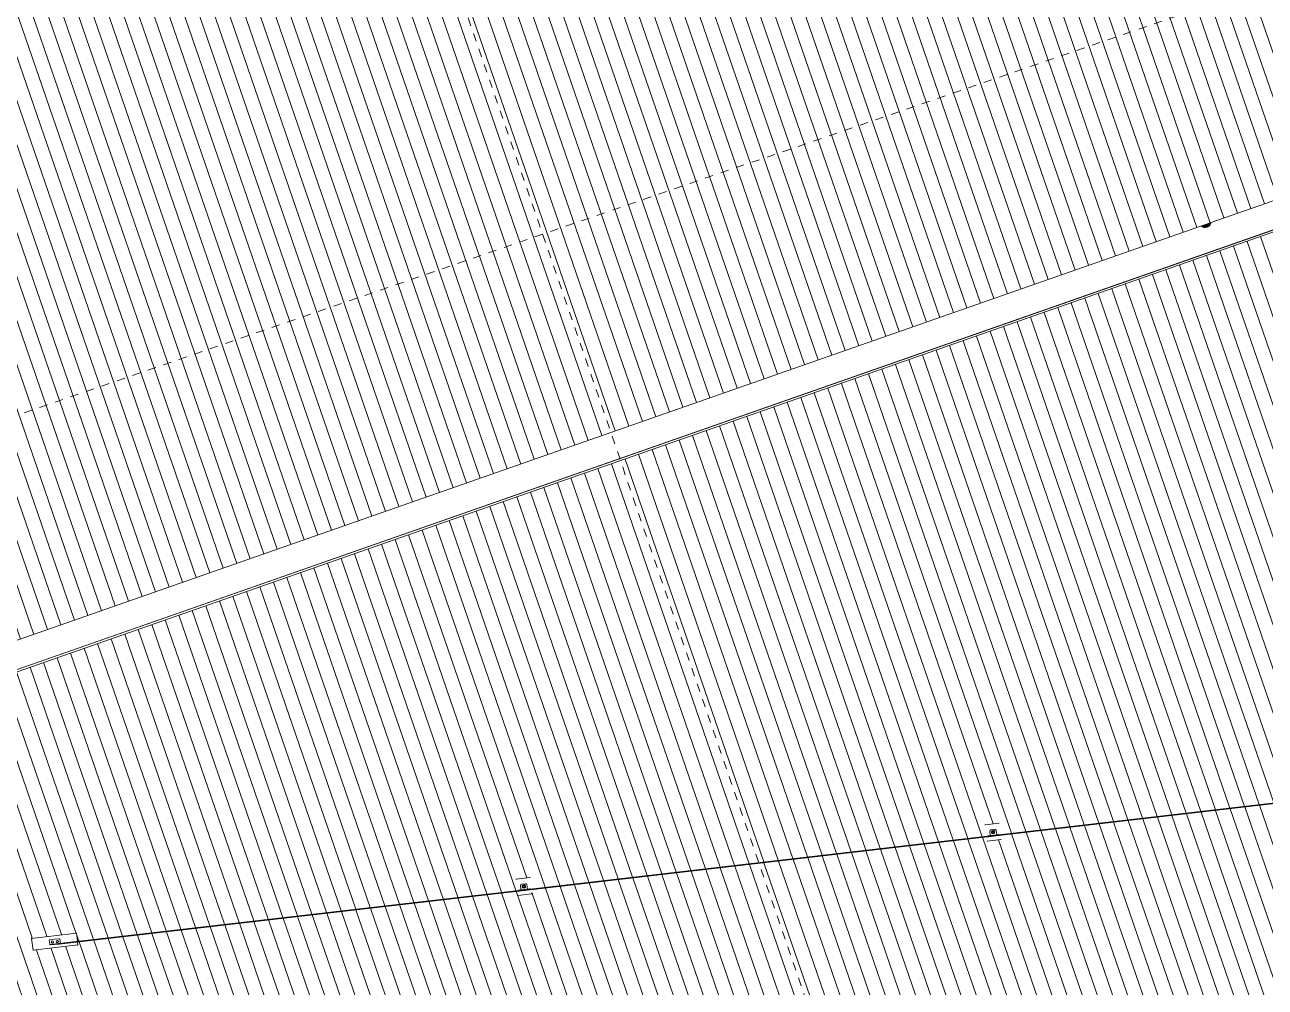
# Model space of a CAD drawing. Header units: metres. Extents: x -2477 to -2336, y 3945 to 4052.
# Drawn here: x -2385.2 to -2370.05, y 3971.49 to 3983.25 of the extents above; entities that cross this region are included whole.
import ezdxf

# ---------------------------------------------------------------- set-up
doc = ezdxf.new("R2010")
doc.units = ezdxf.units.M
doc.linetypes.add('Grid Line', pattern=[0.021, 0.012, -0.003, 0.003, -0.003])
for name, color, linetype, lineweight in [('A-ROOF', 132, 'Continuous', 5), ('A-ROOF-PATT', 132, 'Continuous', 5), ('P-SANR-FIXT', 6, 'Continuous', 5), ('Q-SPCQ', 91, 'Continuous', 5), ('S-GRID', 1, 'Continuous', 5)]:
    doc.layers.add(name, color=color, linetype=linetype, lineweight=lineweight)

# ---------------------------------------------------------------- blocks, each defined once
blk = doc.blocks.new('Downpipe - L Spreader - Default-V6-ROOF - Part A')
at = {"layer": 'P-SANR-FIXT'}
blk.add_hatch(color=211, dxfattribs=at).paths.add_polyline_path([(-0.02, 2.172), (-0.04, 2.175), (-0.059, 2.172), (-0.077, 2.165), (-0.093, 2.153), (-0.102, 2.137), (0.025, 2.138), (0.013, 2.153), (-0.002, 2.165), (-0.011, 2.169)])
blk.add_arc((-0.04, 2.1), 0.075, 30.596, 150, dxfattribs=at)
blk = doc.blocks.new('Static Line_Sayfa_Metal Deck_Pan Mount - Up to 15 _ pitch - Max 2 Users-1848369-ROOF - Part A')
at = {"layer": 'Q-SPCQ'}
for p, q in [((-2343.541, 3976.794), (-2379.096, 3972.682)), ((-2379.095, 3972.674), (-2343.541, 3976.786)), ((-2373.468, 3973.475), (-2373.464, 3973.474)), ((-2373.462, 3973.475), (-2373.465, 3973.475)), ((-2373.463, 3973.475), (-2373.298, 3973.494)), ((-2373.3, 3973.494), (-2373.461, 3973.475)), ((-2373.296, 3973.495), (-2373.299, 3973.494)), ((-2373.297, 3973.494), (-2373.294, 3973.495)), ((-2373.441, 3973.276), (-2373.445, 3973.276)), ((-2373.275, 3973.295), (-2373.44, 3973.276)), ((-2373.429, 3973.34), (-2373.433, 3973.338)), ((-2373.432, 3973.328), (-2373.428, 3973.328)), ((-2373.427, 3973.34), (-2373.429, 3973.34)), ((-2373.425, 3973.328), (-2373.428, 3973.328)), ((-2373.301, 3973.355), (-2373.427, 3973.34)), ((-2373.425, 3973.328), (-2373.299, 3973.342)), ((-2373.405, 3973.346), (-2373.41, 3973.395)), ((-2373.347, 3973.417), (-2373.397, 3973.412)), ((-2373.347, 3973.417), (-2373.397, 3973.412)), ((-2373.388, 3973.378), (-2373.388, 3973.378)), ((-2373.38, 3973.381), (-2373.38, 3973.38)), ((-2373.378, 3973.381), (-2373.378, 3973.381)), ((-2373.359, 3973.387), (-2373.359, 3973.387)), ((-2373.358, 3973.388), (-2373.358, 3973.388)), ((-2373.35, 3973.391), (-2373.35, 3973.391)), ((-2373.332, 3973.407), (-2373.332, 3973.407)), ((-2373.331, 3973.404), (-2373.325, 3973.355)), ((-2373.301, 3973.355), (-2373.298, 3973.355)), ((-2373.299, 3973.342), (-2373.297, 3973.343)), ((-2373.294, 3973.354), (-2373.298, 3973.355)), ((-2373.297, 3973.343), (-2373.293, 3973.344)), ((-2373.271, 3973.296), (-2373.274, 3973.295)), ((-2379.195, 3972.812), (-2379.03, 3972.831)), ((-2379.031, 3972.831), (-2379.193, 3972.812)), ((-2379.028, 3972.832), (-2379.03, 3972.831)), ((-2379.029, 3972.831), (-2379.025, 3972.832)), ((-2379.095, 3972.682), (-2384.78, 3972.026)), ((-2384.779, 3972.018), (-2379.094, 3972.674)), ((-2379.199, 3972.812), (-2379.195, 3972.812)), ((-2379.194, 3972.812), (-2379.197, 3972.812)), ((-2379.161, 3972.677), (-2379.165, 3972.676)), ((-2379.159, 3972.678), (-2379.161, 3972.677)), ((-2379.033, 3972.692), (-2379.159, 3972.678)), ((-2379.157, 3972.665), (-2379.031, 3972.679)), ((-2379.137, 3972.683), (-2379.142, 3972.732)), ((-2379.079, 3972.755), (-2379.129, 3972.749)), ((-2379.079, 3972.754), (-2379.129, 3972.749)), ((-2379.12, 3972.715), (-2379.119, 3972.715)), ((-2379.112, 3972.718), (-2379.112, 3972.717)), ((-2379.11, 3972.718), (-2379.11, 3972.718)), ((-2379.091, 3972.724), (-2379.091, 3972.724)), ((-2379.089, 3972.725), (-2379.09, 3972.725)), ((-2379.082, 3972.728), (-2379.082, 3972.728)), ((-2379.063, 3972.744), (-2379.063, 3972.745)), ((-2379.063, 3972.741), (-2379.057, 3972.692)), ((-2379.033, 3972.692), (-2379.03, 3972.692)), ((-2379.031, 3972.679), (-2379.029, 3972.68)), ((-2379.026, 3972.692), (-2379.03, 3972.692)), ((-2379.029, 3972.68), (-2379.025, 3972.681)), ((-2379.173, 3972.613), (-2379.177, 3972.613)), ((-2379.007, 3972.632), (-2379.172, 3972.613)), ((-2379.164, 3972.665), (-2379.159, 3972.665)), ((-2379.157, 3972.665), (-2379.159, 3972.665)), ((-2379.003, 3972.634), (-2379.006, 3972.632)), ((-2385.114, 3972.087), (-2385.115, 3972.093)), ((-2385.114, 3972.087), (-2384.565, 3972.15)), ((-2385.114, 3972.09), (-2385.113, 3972.085)), ((-2385.097, 3971.943), (-2385.114, 3972.087)), ((-2384.899, 3972.064), (-2384.896, 3972.039)), ((-2384.835, 3972.076), (-2384.894, 3972.069)), ((-2384.775, 3972.083), (-2384.835, 3972.076)), ((-2384.77, 3972.08), (-2384.77, 3972.08)), ((-2384.767, 3972.054), (-2384.769, 3972.079)), ((-2384.566, 3972.157), (-2384.565, 3972.15)), ((-2384.565, 3972.15), (-2384.554, 3972.052)), ((-2385.097, 3971.943), (-2384.549, 3972.007)), ((-2385.097, 3971.945), (-2385.097, 3971.941)), ((-2385.097, 3971.938), (-2385.097, 3971.943)), ((-2384.896, 3972.039), (-2384.893, 3972.017)), ((-2384.893, 3972.014), (-2384.893, 3972.014)), ((-2384.892, 3972.009), (-2384.892, 3972.009)), ((-2384.883, 3972.014), (-2384.787, 3972.023)), ((-2384.787, 3972.018), (-2384.882, 3972.009)), ((-2384.873, 3972.039), (-2384.873, 3972.038)), ((-2384.848, 3972.047), (-2384.849, 3972.047)), ((-2384.814, 3972.046), (-2384.813, 3972.045)), ((-2384.789, 3972.053), (-2384.789, 3972.054)), ((-2384.764, 3972.032), (-2384.767, 3972.054)), ((-2384.762, 3972.021), (-2384.763, 3972.026)), ((-2384.553, 3972.045), (-2384.549, 3972.007)), ((-2384.549, 3972.007), (-2384.548, 3972.002))]:
    blk.add_line(p, q, dxfattribs=at)
at = {"layer": 'Q-SPCQ', "flags": 128}
for points in [[(-2373.38, 3973.38), (-2373.38, 3973.38), (-2373.379, 3973.379), (-2373.379, 3973.379), (-2373.379, 3973.379), (-2373.379, 3973.378), (-2373.379, 3973.378), (-2373.378, 3973.377), (-2373.378, 3973.377), (-2373.378, 3973.377), (-2373.377, 3973.376), (-2373.377, 3973.376), (-2373.377, 3973.376), (-2373.376, 3973.375), (-2373.376, 3973.375), (-2373.376, 3973.375), (-2373.375, 3973.374), (-2373.375, 3973.374), (-2373.375, 3973.374), (-2373.374, 3973.374), (-2373.374, 3973.374), (-2373.373, 3973.373), (-2373.373, 3973.373), (-2373.372, 3973.373), (-2373.372, 3973.373), (-2373.371, 3973.373), (-2373.371, 3973.373), (-2373.371, 3973.373), (-2373.37, 3973.373), (-2373.37, 3973.372), (-2373.369, 3973.372), (-2373.369, 3973.372), (-2373.368, 3973.372), (-2373.368, 3973.372), (-2373.367, 3973.373)], [(-2373.378, 3973.381), (-2373.378, 3973.38), (-2373.378, 3973.38), (-2373.377, 3973.38), (-2373.377, 3973.379), (-2373.377, 3973.379), (-2373.377, 3973.379), (-2373.377, 3973.378), (-2373.376, 3973.378), (-2373.376, 3973.378), (-2373.376, 3973.378), (-2373.376, 3973.377), (-2373.375, 3973.377), (-2373.375, 3973.377), (-2373.375, 3973.376), (-2373.374, 3973.376), (-2373.374, 3973.376), (-2373.374, 3973.376), (-2373.373, 3973.376), (-2373.373, 3973.375), (-2373.373, 3973.375), (-2373.372, 3973.375), (-2373.372, 3973.375), (-2373.372, 3973.375), (-2373.371, 3973.375), (-2373.371, 3973.375), (-2373.371, 3973.375), (-2373.37, 3973.374), (-2373.37, 3973.374), (-2373.369, 3973.374), (-2373.369, 3973.374), (-2373.369, 3973.374), (-2373.368, 3973.374), (-2373.368, 3973.374), (-2373.368, 3973.374)], [(-2373.368, 3973.374), (-2373.367, 3973.374), (-2373.367, 3973.375), (-2373.366, 3973.375), (-2373.366, 3973.375), (-2373.366, 3973.375), (-2373.365, 3973.375), (-2373.365, 3973.375), (-2373.365, 3973.375), (-2373.364, 3973.375), (-2373.364, 3973.376), (-2373.364, 3973.376), (-2373.363, 3973.376), (-2373.363, 3973.376), (-2373.363, 3973.376), (-2373.362, 3973.377), (-2373.362, 3973.377), (-2373.362, 3973.377), (-2373.361, 3973.378), (-2373.361, 3973.378), (-2373.361, 3973.378), (-2373.361, 3973.378), (-2373.36, 3973.379), (-2373.36, 3973.379), (-2373.36, 3973.379), (-2373.36, 3973.38), (-2373.36, 3973.38), (-2373.36, 3973.38), (-2373.359, 3973.381), (-2373.359, 3973.381), (-2373.359, 3973.382), (-2373.359, 3973.382), (-2373.359, 3973.382), (-2373.359, 3973.383), (-2373.359, 3973.383), (-2373.359, 3973.383), (-2373.359, 3973.384), (-2373.359, 3973.384), (-2373.359, 3973.385), (-2373.359, 3973.385), (-2373.359, 3973.385), (-2373.359, 3973.386), (-2373.359, 3973.386), (-2373.359, 3973.387), (-2373.359, 3973.387), (-2373.359, 3973.387)], [(-2373.367, 3973.373), (-2373.367, 3973.373), (-2373.366, 3973.373), (-2373.366, 3973.373), (-2373.365, 3973.373), (-2373.365, 3973.373), (-2373.365, 3973.373), (-2373.364, 3973.373), (-2373.364, 3973.374), (-2373.363, 3973.374), (-2373.363, 3973.374), (-2373.362, 3973.374), (-2373.362, 3973.374), (-2373.362, 3973.375), (-2373.361, 3973.375), (-2373.361, 3973.375), (-2373.361, 3973.376), (-2373.36, 3973.376), (-2373.36, 3973.376), (-2373.36, 3973.377), (-2373.359, 3973.377), (-2373.359, 3973.377), (-2373.359, 3973.378), (-2373.359, 3973.378), (-2373.358, 3973.379), (-2373.358, 3973.379), (-2373.358, 3973.379), (-2373.358, 3973.38), (-2373.358, 3973.38), (-2373.357, 3973.381), (-2373.357, 3973.381), (-2373.357, 3973.382), (-2373.357, 3973.382), (-2373.357, 3973.383), (-2373.357, 3973.383), (-2373.357, 3973.384), (-2373.357, 3973.384), (-2373.357, 3973.384), (-2373.357, 3973.385), (-2373.357, 3973.385), (-2373.357, 3973.386), (-2373.357, 3973.386), (-2373.357, 3973.387), (-2373.357, 3973.387), (-2373.357, 3973.388), (-2373.358, 3973.388)], [(-2379.112, 3972.717), (-2379.111, 3972.717), (-2379.111, 3972.717), (-2379.111, 3972.716), (-2379.111, 3972.716), (-2379.111, 3972.715), (-2379.11, 3972.715), (-2379.11, 3972.715), (-2379.11, 3972.714), (-2379.11, 3972.714), (-2379.109, 3972.713), (-2379.109, 3972.713), (-2379.109, 3972.713), (-2379.108, 3972.712), (-2379.108, 3972.712), (-2379.108, 3972.712), (-2379.107, 3972.712), (-2379.107, 3972.711), (-2379.106, 3972.711), (-2379.106, 3972.711), (-2379.106, 3972.711), (-2379.105, 3972.71), (-2379.105, 3972.71), (-2379.104, 3972.71), (-2379.104, 3972.71), (-2379.103, 3972.71), (-2379.103, 3972.71), (-2379.102, 3972.71), (-2379.102, 3972.71), (-2379.101, 3972.71), (-2379.101, 3972.71), (-2379.101, 3972.71), (-2379.1, 3972.71), (-2379.1, 3972.71), (-2379.099, 3972.71)], [(-2379.11, 3972.718), (-2379.11, 3972.718), (-2379.109, 3972.717), (-2379.109, 3972.717), (-2379.109, 3972.717), (-2379.109, 3972.716), (-2379.109, 3972.716), (-2379.108, 3972.716), (-2379.108, 3972.715), (-2379.108, 3972.715), (-2379.108, 3972.715), (-2379.107, 3972.714), (-2379.107, 3972.714), (-2379.107, 3972.714), (-2379.107, 3972.714), (-2379.106, 3972.713), (-2379.106, 3972.713), (-2379.106, 3972.713), (-2379.105, 3972.713), (-2379.105, 3972.713), (-2379.105, 3972.712), (-2379.104, 3972.712), (-2379.104, 3972.712), (-2379.104, 3972.712), (-2379.103, 3972.712), (-2379.103, 3972.712), (-2379.102, 3972.712), (-2379.102, 3972.712), (-2379.102, 3972.712), (-2379.101, 3972.711), (-2379.101, 3972.711), (-2379.1, 3972.711), (-2379.1, 3972.711), (-2379.1, 3972.711), (-2379.099, 3972.712)], [(-2379.099, 3972.71), (-2379.099, 3972.71), (-2379.098, 3972.71), (-2379.098, 3972.71), (-2379.097, 3972.71), (-2379.097, 3972.71), (-2379.096, 3972.71), (-2379.096, 3972.71), (-2379.096, 3972.711), (-2379.095, 3972.711), (-2379.095, 3972.711), (-2379.094, 3972.711), (-2379.094, 3972.712), (-2379.094, 3972.712), (-2379.093, 3972.712), (-2379.093, 3972.712), (-2379.092, 3972.713), (-2379.092, 3972.713), (-2379.092, 3972.713), (-2379.092, 3972.714), (-2379.091, 3972.714), (-2379.091, 3972.715), (-2379.091, 3972.715), (-2379.09, 3972.715), (-2379.09, 3972.716), (-2379.09, 3972.716), (-2379.09, 3972.717), (-2379.09, 3972.717), (-2379.089, 3972.717), (-2379.089, 3972.718), (-2379.089, 3972.718), (-2379.089, 3972.719), (-2379.089, 3972.719), (-2379.089, 3972.72), (-2379.089, 3972.72), (-2379.089, 3972.721), (-2379.089, 3972.721), (-2379.089, 3972.722), (-2379.089, 3972.722), (-2379.089, 3972.723), (-2379.089, 3972.723), (-2379.089, 3972.723), (-2379.089, 3972.724), (-2379.089, 3972.724), (-2379.089, 3972.725), (-2379.089, 3972.725)], [(-2379.099, 3972.712), (-2379.099, 3972.712), (-2379.099, 3972.712), (-2379.098, 3972.712), (-2379.098, 3972.712), (-2379.097, 3972.712), (-2379.097, 3972.712), (-2379.097, 3972.712), (-2379.096, 3972.712), (-2379.096, 3972.713), (-2379.096, 3972.713), (-2379.095, 3972.713), (-2379.095, 3972.713), (-2379.095, 3972.713), (-2379.094, 3972.714), (-2379.094, 3972.714), (-2379.094, 3972.714), (-2379.094, 3972.714), (-2379.093, 3972.715), (-2379.093, 3972.715), (-2379.093, 3972.715), (-2379.093, 3972.716), (-2379.092, 3972.716), (-2379.092, 3972.716), (-2379.092, 3972.717), (-2379.092, 3972.717), (-2379.092, 3972.717), (-2379.091, 3972.718), (-2379.091, 3972.718), (-2379.091, 3972.718), (-2379.091, 3972.719), (-2379.091, 3972.719), (-2379.091, 3972.719), (-2379.091, 3972.72), (-2379.091, 3972.72), (-2379.091, 3972.721), (-2379.091, 3972.721), (-2379.091, 3972.721), (-2379.091, 3972.722), (-2379.091, 3972.722), (-2379.091, 3972.723), (-2379.091, 3972.723), (-2379.091, 3972.723), (-2379.091, 3972.724), (-2379.091, 3972.724), (-2379.091, 3972.724)], [(-2384.873, 3972.038), (-2384.873, 3972.038), (-2384.873, 3972.037), (-2384.872, 3972.037), (-2384.872, 3972.036), (-2384.872, 3972.036), (-2384.872, 3972.035), (-2384.871, 3972.035), (-2384.871, 3972.034), (-2384.871, 3972.034), (-2384.87, 3972.034), (-2384.87, 3972.033), (-2384.87, 3972.033), (-2384.869, 3972.033), (-2384.869, 3972.032), (-2384.868, 3972.032), (-2384.868, 3972.032), (-2384.868, 3972.031), (-2384.867, 3972.031), (-2384.867, 3972.031), (-2384.866, 3972.031), (-2384.866, 3972.03), (-2384.865, 3972.03), (-2384.865, 3972.03), (-2384.864, 3972.03), (-2384.864, 3972.03), (-2384.863, 3972.03), (-2384.863, 3972.03), (-2384.862, 3972.029), (-2384.862, 3972.029), (-2384.861, 3972.029), (-2384.861, 3972.029), (-2384.86, 3972.029), (-2384.86, 3972.029), (-2384.859, 3972.029), (-2384.859, 3972.03), (-2384.858, 3972.03), (-2384.858, 3972.03), (-2384.857, 3972.03), (-2384.857, 3972.03), (-2384.856, 3972.03), (-2384.856, 3972.03), (-2384.855, 3972.031), (-2384.855, 3972.031), (-2384.854, 3972.031), (-2384.854, 3972.031), (-2384.853, 3972.032), (-2384.853, 3972.032), (-2384.853, 3972.032), (-2384.852, 3972.033), (-2384.852, 3972.033), (-2384.851, 3972.033), (-2384.851, 3972.034), (-2384.851, 3972.034), (-2384.85, 3972.035), (-2384.85, 3972.035), (-2384.85, 3972.035), (-2384.849, 3972.036), (-2384.849, 3972.036), (-2384.849, 3972.037), (-2384.849, 3972.037), (-2384.849, 3972.038), (-2384.848, 3972.038), (-2384.848, 3972.039), (-2384.848, 3972.039), (-2384.848, 3972.04), (-2384.848, 3972.04), (-2384.848, 3972.041), (-2384.848, 3972.041), (-2384.848, 3972.042), (-2384.848, 3972.042), (-2384.848, 3972.043), (-2384.848, 3972.043), (-2384.848, 3972.044), (-2384.848, 3972.044)], [(-2384.848, 3972.044), (-2384.848, 3972.044), (-2384.848, 3972.045), (-2384.848, 3972.045), (-2384.848, 3972.046), (-2384.848, 3972.046), (-2384.848, 3972.047)], [(-2384.813, 3972.045), (-2384.813, 3972.045), (-2384.813, 3972.044), (-2384.813, 3972.044), (-2384.813, 3972.043), (-2384.812, 3972.043), (-2384.812, 3972.042), (-2384.812, 3972.042), (-2384.811, 3972.041), (-2384.811, 3972.041), (-2384.811, 3972.041), (-2384.81, 3972.04), (-2384.81, 3972.04), (-2384.81, 3972.039), (-2384.809, 3972.039), (-2384.809, 3972.039), (-2384.808, 3972.039), (-2384.808, 3972.038), (-2384.808, 3972.038), (-2384.807, 3972.038), (-2384.807, 3972.037), (-2384.806, 3972.037), (-2384.806, 3972.037), (-2384.805, 3972.037), (-2384.805, 3972.037), (-2384.804, 3972.037), (-2384.804, 3972.037), (-2384.803, 3972.036), (-2384.803, 3972.036), (-2384.802, 3972.036), (-2384.802, 3972.036), (-2384.801, 3972.036), (-2384.801, 3972.036), (-2384.8, 3972.036), (-2384.8, 3972.036), (-2384.799, 3972.036), (-2384.799, 3972.037), (-2384.798, 3972.037), (-2384.797, 3972.037), (-2384.797, 3972.037), (-2384.797, 3972.037), (-2384.796, 3972.037), (-2384.796, 3972.038), (-2384.795, 3972.038), (-2384.795, 3972.038), (-2384.794, 3972.038), (-2384.794, 3972.039), (-2384.793, 3972.039), (-2384.793, 3972.039), (-2384.793, 3972.04), (-2384.792, 3972.04), (-2384.792, 3972.04), (-2384.791, 3972.041), (-2384.791, 3972.041), (-2384.791, 3972.041), (-2384.79, 3972.042), (-2384.79, 3972.042), (-2384.79, 3972.043), (-2384.79, 3972.043), (-2384.789, 3972.044), (-2384.789, 3972.044), (-2384.789, 3972.045), (-2384.789, 3972.045), (-2384.789, 3972.046), (-2384.789, 3972.046), (-2384.788, 3972.047), (-2384.788, 3972.047), (-2384.788, 3972.048), (-2384.788, 3972.048), (-2384.788, 3972.049), (-2384.788, 3972.049), (-2384.788, 3972.05), (-2384.788, 3972.05), (-2384.788, 3972.051), (-2384.788, 3972.051)], [(-2384.788, 3972.051), (-2384.788, 3972.051), (-2384.788, 3972.052), (-2384.788, 3972.052), (-2384.789, 3972.053), (-2384.789, 3972.053), (-2384.789, 3972.053)]]:
    blk.add_lwpolyline(points, dxfattribs=at)
at = {"layer": 'Q-SPCQ'}
for centre, major_axis, ratio, start_param, end_param in [((-2373.463, 3973.475), (0.000993, 0.000114), 0.051111, 3.405023, 4.72366), ((-2373.461, 3973.475), (0.000993, 0.000114), 0.051111, 3.405023, 4.72366), ((-2373.3, 3973.494), (0.000993, 0.000114), 0.051111, 4.72366, 6.042297), ((-2373.298, 3973.494), (0.000993, 0.000114), 0.051111, 4.72366, 6.042297), ((-2373.44, 3973.276), (0.000993, 0.000114), 0.051111, 3.405023, 4.72366), ((-2373.433, 3973.333), (-0.0006, 0.00518), 0.011256, 0.002657, 0.472462), ((-2373.433, 3973.333), (-0.0006, 0.00518), 0.011256, 4.661252, 6.283185), ((-2373.433, 3973.333), (-0.0006, 0.00518), 0.011256, 3.141593, 4.661252), ((-2373.433, 3973.333), (-0.0006, 0.00518), 0.011256, 2.566857, 3.138936), ((-2373.395, 3973.397), (0.0142, 0.0049), 0.99863, 1.354026, 2.924822), ((-2373.395, 3973.397), (0.0142, 0.0049), 0.99863, 1.354026, 2.924822), ((-2373.405, 3973.346), (-0.00046, 0.00397), 0.011256, 1.51966, 2.566857), ((-2373.369, 3973.385), (0.0188, 0.0065), 0.99863, 1.354026, 3.71022), ((-2373.369, 3973.385), (0.0188, 0.0065), 0.99863, 1.354026, 4.495618), ((-2373.369, 3973.385), (0.0111, 0.0038), 0.99863, 1.354026, 4.495618), ((-2373.369, 3973.385), (0.0188, 0.0065), 0.99863, 4.495618, 7.637211), ((-2373.369, 3973.385), (0.0188, 0.0065), 0.99863, 6.066415, 7.637211), ((-2373.369, 3973.385), (0.0111, 0.0038), 0.99863, 4.495618, 7.637211), ((-2373.346, 3973.402), (0.0142, 0.0049), 0.99863, 6.066415, 7.637211), ((-2373.346, 3973.403), (0.0142, 0.0049), 0.99863, 0.830427, 1.354026), ((-2373.346, 3973.403), (0.0142, 0.0049), 0.99863, 0.045029, 0.673925), ((-2373.346, 3973.403), (0.0142, 0.0049), 0.99863, 6.066415, 6.283185), ((-2373.325, 3973.355), (-0.00046, 0.00397), 0.011256, 1.51966, 2.566857), ((-2373.293, 3973.349), (-0.0006, 0.00518), 0.011256, 4.661252, 6.280529), ((-2373.293, 3973.349), (-0.0006, 0.00518), 0.011256, 0, 0.472462), ((-2373.293, 3973.349), (-0.0006, 0.00518), 0.011256, 3.144249, 4.661252), ((-2373.293, 3973.349), (-0.0006, 0.00518), 0.011256, 2.566857, 3.141593), ((-2373.275, 3973.295), (0.000993, 0.000114), 0.051111, 4.72366, 6.042297), ((-2379.031, 3972.831), (0.000993, 0.000114), 0.051111, 4.72366, 6.042297), ((-2379.03, 3972.831), (0.000993, 0.000114), 0.051111, 4.72366, 6.042297), ((-2379.195, 3972.812), (0.000993, 0.000114), 0.051111, 3.405023, 4.72366), ((-2379.193, 3972.812), (0.000993, 0.000114), 0.051111, 3.405023, 4.72366), ((-2379.164, 3972.67), (-0.0006, 0.00518), 0.011256, 0.002657, 0.472462), ((-2379.164, 3972.67), (-0.0006, 0.00518), 0.011256, 4.661252, 6.283185), ((-2379.164, 3972.67), (-0.0006, 0.00518), 0.011256, 4.034222, 4.661252), ((-2379.127, 3972.734), (0.0142, 0.0049), 0.99863, 1.354026, 2.924822), ((-2379.127, 3972.734), (0.0142, 0.0049), 0.99863, 1.354026, 2.924822), ((-2379.136, 3972.683), (-0.00046, 0.00397), 0.011256, 1.51966, 2.566857), ((-2379.101, 3972.722), (0.0188, 0.0065), 0.99863, 1.354026, 3.71022), ((-2379.101, 3972.722), (0.0188, 0.0065), 0.99863, 1.354026, 4.495618), ((-2379.101, 3972.722), (0.0111, 0.0038), 0.99863, 1.354026, 4.495618), ((-2379.101, 3972.722), (0.0188, 0.0065), 0.99863, 4.495618, 7.637211), ((-2379.101, 3972.722), (0.0188, 0.0065), 0.99863, 6.066415, 7.637211), ((-2379.101, 3972.722), (0.0111, 0.0038), 0.99863, 4.495618, 7.637211), ((-2379.078, 3972.74), (0.0142, 0.0049), 0.99863, 6.066415, 7.637211), ((-2379.078, 3972.74), (0.0142, 0.0049), 0.99863, 0.045029, 1.354026), ((-2379.078, 3972.74), (0.0142, 0.0049), 0.99863, 6.066415, 6.283185), ((-2379.057, 3972.692), (-0.00046, 0.00397), 0.011256, 1.51966, 2.566857), ((-2379.025, 3972.686), (-0.0006, 0.00518), 0.011256, 4.675035, 6.280529), ((-2379.025, 3972.686), (-0.0006, 0.00518), 0.011256, 0, 0.472462), ((-2379.025, 3972.686), (-0.0006, 0.00518), 0.011256, 3.144249, 4.661252), ((-2379.025, 3972.686), (-0.0006, 0.00518), 0.011256, 2.566857, 3.141593), ((-2379.172, 3972.613), (0.000993, 0.000114), 0.051111, 3.405023, 4.72366), ((-2379.164, 3972.67), (-0.0006, 0.00518), 0.011256, 3.141593, 3.614055), ((-2379.164, 3972.67), (-0.0006, 0.00518), 0.011256, 2.566857, 3.138936), ((-2379.007, 3972.632), (0.000993, 0.000114), 0.051111, 4.72366, 6.042297), ((-2384.894, 3972.064), (0.00473, 0.00163), 0.99863, 1.354026, 2.924822), ((-2384.801, 3972.05), (0.0123, 0.0042), 0.99863, 6.066415, 9.208007), ((-2384.774, 3972.078), (0.00473, 0.00163), 0.99863, 6.066415, 7.637211), ((-2384.893, 3972.017), (-0.00034, 0.00298), 0.011256, 1.51966, 3.090456), ((-2384.875, 3972.016), (0.0174, 0.002), 0.051111, 3.152864, 4.269875), ((-2384.893, 3972.017), (-0.00092, 0.00795), 0.011256, 2.043258, 3.090456), ((-2384.875, 3972.011), (0.0174, 0.002), 0.051111, 3.152864, 4.269875), ((-2384.861, 3972.043), (0.0123, 0.0042), 0.99863, 6.066415, 9.208007), ((-2384.861, 3972.043), (0.0123, 0.0042), 0.99863, 2.924822, 6.066415), ((-2384.801, 3972.05), (0.0123, 0.0042), 0.99863, 2.924822, 6.066415), ((-2384.78, 3972.024), (0.00745, 0.00086), 0.051111, 3.152864, 5.770858), ((-2384.78, 3972.024), (0.00745, 0.00086), 0.051111, 0.011271, 3.141593), ((-2384.78, 3972.024), (0.0174, 0.002), 0.051111, 4.269875, 6.041384), ((-2384.78, 3972.019), (0.0174, 0.002), 0.051111, 4.269875, 6.041384), ((-2384.78, 3972.019), (0.00745, 0.00086), 0.051111, 3.414663, 4.200061), ((-2384.78, 3972.019), (0.00745, 0.00086), 0.051111, 2.105666, 2.891064), ((-2384.78, 3972.022), (-0.00046, 0.00397), 0.011256, 0.210663, 0.996061), ((-2384.78, 3972.022), (-0.00046, 0.00397), 0.011256, 5.184851, 5.970249), ((-2384.78, 3972.022), (-0.00046, 0.00397), 0.011256, 2.828657, 3.090456), ((-2384.78, 3972.022), (-0.00046, 0.00397), 0.011256, 3.090456, 3.352255), ((-2384.78, 3972.019), (0.00745, 0.00086), 0.051111, 4.98546, 6.283185), ((-2384.78, 3972.019), (0.00745, 0.00086), 0.051111, 0.011271, 1.320268), ((-2384.764, 3972.032), (-0.00034, 0.00298), 0.011256, 1.51966, 3.090456)]:
    blk.add_ellipse(centre, major_axis=major_axis, ratio=ratio, start_param=start_param, end_param=end_param, dxfattribs=at)
blk = doc.blocks.new('Roofs 1 - Roofs 1-2640243-ROOF - Part A')
at = {"layer": 'A-ROOF'}
for p, q in [((-2343.542, 3989.979), (-2396.992, 3971.279)), ((-2343.542, 3989.977), (-2396.991, 3971.277)), ((-2396.983, 3971.253), (-2343.542, 3989.95))]:
    blk.add_line(p, q, dxfattribs=at)

msp = doc.modelspace()

# ---------------------------------------------------------------- hatches: boundary and pattern name
at = {"layer": 'A-ROOF-PATT'}
h = msp.add_hatch(dxfattribs=at)
h.set_pattern_fill('FP_2', color=256, style=0, pattern_type=2)
h.set_pattern_definition([(109, (-11.202, 32.533), (-0.165465751, -0.056974427), [])])
h.paths.add_polyline_path([(-2345.649, 4003.051), (-2345.651, 4003.048), (-2345.65, 4003.05)])
h.paths.add_polyline_path([(-2347.645, 4002.362), (-2347.648, 4002.36), (-2347.647, 4002.361)])
h.paths.add_polyline_path([(-2348.533, 4002.056), (-2348.536, 4002.054), (-2348.534, 4002.056)])
h.paths.add_polyline_path([(-2438.679, 3971.016), (-2438.681, 3971.014), (-2438.68, 3971.016)])
h.paths.add_polyline_path([(-2440.675, 3970.329), (-2440.678, 3970.327), (-2440.678, 3970.328)])
h.paths.add_polyline_path([(-2441.564, 3970.024), (-2441.567, 3970.021), (-2441.565, 3970.023)])
h.paths.add_polyline_path([(-2442.768, 3969.616), (-2442.76, 3969.618), (-2442.767, 3969.617)])
h.paths.add_polyline_path([(-2442.301, 3969.777), (-2442.291, 3969.779), (-2442.3, 3969.777)])
h.paths.add_polyline_path([(-2439.204, 3970.842), (-2439.194, 3970.845), (-2439.203, 3970.843)])
h.paths.add_polyline_path([(-2349.737, 4001.648), (-2349.729, 4001.65), (-2349.736, 4001.649)])
h.paths.add_polyline_path([(-2349.27, 4001.809), (-2349.26, 4001.812), (-2349.269, 4001.809)])
h.paths.add_polyline_path([(-2346.174, 4002.876), (-2346.164, 4002.879), (-2346.173, 4002.877)])
h.paths.add_polyline_path([(-2446.272, 3957.699), (-2397.722, 3974.416), (-2396.789, 3971.706), (-2340.796, 3991.296), (-2344.898, 4003.207), (-2345.402, 4003.034), (-2345.433, 4003.124), (-2346.492, 4002.759), (-2346.495, 4002.757), (-2350.563, 4001.354), (-2350.522, 4001.235), (-2350.526, 4001.234), (-2350.526, 4001.232), (-2350.684, 4001.178), (-2350.684, 4001.178), (-2350.688, 4001.178), (-2350.729, 4001.298), (-2356.039, 3999.47), (-2355.997, 3999.349), (-2356.001, 3999.349), (-2356.001, 3999.347), (-2356.159, 3999.293), (-2356.159, 3999.292), (-2356.163, 3999.293), (-2356.204, 3999.413), (-2361.514, 3997.585), (-2361.472, 3997.464), (-2361.476, 3997.464), (-2361.476, 3997.461), (-2361.634, 3997.407), (-2361.634, 3997.407), (-2361.638, 3997.407), (-2361.679, 3997.528), (-2366.989, 3995.699), (-2366.947, 3995.579), (-2366.951, 3995.579), (-2366.951, 3995.576), (-2367.109, 3995.522), (-2367.109, 3995.522), (-2367.113, 3995.522), (-2367.154, 3995.642), (-2372.464, 3993.814), (-2372.422, 3993.694), (-2372.426, 3993.693), (-2372.426, 3993.691), (-2372.584, 3993.637), (-2372.584, 3993.637), (-2372.588, 3993.637), (-2372.629, 3993.757), (-2377.939, 3991.929), (-2377.897, 3991.809), (-2377.901, 3991.808), (-2377.901, 3991.806), (-2378.059, 3991.752), (-2378.059, 3991.752), (-2378.063, 3991.752), (-2378.104, 3991.872), (-2383.414, 3990.044), (-2383.372, 3989.923), (-2383.376, 3989.923), (-2383.376, 3989.921), (-2383.534, 3989.867), (-2383.534, 3989.866), (-2383.538, 3989.867), (-2383.579, 3989.987), (-2388.889, 3988.159), (-2388.847, 3988.038), (-2388.851, 3988.038), (-2388.851, 3988.035), (-2389.009, 3987.981), (-2389.009, 3987.981), (-2389.013, 3987.981), (-2389.054, 3988.102), (-2394.364, 3986.273), (-2394.322, 3986.153), (-2394.326, 3986.153), (-2394.326, 3986.15), (-2394.484, 3986.096), (-2394.484, 3986.096), (-2394.488, 3986.096), (-2394.529, 3986.216), (-2399.839, 3984.388), (-2399.797, 3984.268), (-2399.801, 3984.267), (-2399.801, 3984.265), (-2399.959, 3984.211), (-2399.959, 3984.211), (-2399.963, 3984.211), (-2400.004, 3984.331), (-2405.314, 3982.503), (-2405.272, 3982.383), (-2405.276, 3982.382), (-2405.276, 3982.38), (-2405.434, 3982.326), (-2405.434, 3982.326), (-2405.438, 3982.326), (-2405.479, 3982.446), (-2410.789, 3980.618), (-2410.747, 3980.497), (-2410.751, 3980.497), (-2410.751, 3980.495), (-2410.909, 3980.441), (-2410.909, 3980.44), (-2410.913, 3980.441), (-2410.954, 3980.561), (-2416.264, 3978.733), (-2416.222, 3978.612), (-2416.226, 3978.612), (-2416.226, 3978.609), (-2416.384, 3978.555), (-2416.384, 3978.555), (-2416.388, 3978.555), (-2416.429, 3978.676), (-2421.739, 3976.847), (-2421.698, 3976.727), (-2421.701, 3976.727), (-2421.701, 3976.724), (-2421.859, 3976.67), (-2421.859, 3976.67), (-2421.863, 3976.67), (-2421.904, 3976.79), (-2427.214, 3974.962), (-2427.173, 3974.842), (-2427.176, 3974.841), (-2427.177, 3974.839), (-2427.334, 3974.785), (-2427.334, 3974.785), (-2427.338, 3974.785), (-2427.38, 3974.905), (-2432.689, 3973.077), (-2432.648, 3972.957), (-2432.651, 3972.956), (-2432.652, 3972.954), (-2432.809, 3972.9), (-2432.809, 3972.9), (-2432.813, 3972.9), (-2432.855, 3973.02), (-2438.164, 3971.192), (-2438.123, 3971.071), (-2438.126, 3971.071), (-2438.127, 3971.069), (-2438.284, 3971.015), (-2438.284, 3971.014), (-2438.288, 3971.015), (-2438.331, 3971.135), (-2438.545, 3971.061), (-2438.577, 3971.05), (-2438.608, 3971.039), (-2438.648, 3971.026), (-2438.729, 3970.998), (-2438.969, 3970.916), (-2439.204, 3970.835), (-2439.245, 3970.82), (-2443.461, 3969.368), (-2443.432, 3969.279), (-2443.952, 3969.1), (-2444.003, 3969.247), (-2443.481, 3969.427), (-2443.464, 3969.377), (-2438.333, 3971.144), (-2438.353, 3971.203), (-2438.348, 3971.201), (-2438.348, 3971.203), (-2438.347, 3971.204), (-2438.19, 3971.257), (-2438.191, 3971.257), (-2438.187, 3971.26), (-2438.167, 3971.199), (-2432.857, 3973.027), (-2432.878, 3973.088), (-2432.873, 3973.086), (-2432.873, 3973.088), (-2432.872, 3973.089), (-2432.715, 3973.142), (-2432.715, 3973.143), (-2432.712, 3973.145), (-2432.692, 3973.084), (-2427.382, 3974.913), (-2427.403, 3974.973), (-2427.398, 3974.971), (-2427.398, 3974.973), (-2427.397, 3974.974), (-2427.24, 3975.027), (-2427.24, 3975.028), (-2427.237, 3975.03), (-2427.217, 3974.97), (-2421.907, 3976.798), (-2421.928, 3976.858), (-2421.923, 3976.856), (-2421.923, 3976.859), (-2421.922, 3976.859), (-2421.765, 3976.913), (-2421.765, 3976.913), (-2421.762, 3976.915), (-2421.742, 3976.855), (-2416.432, 3978.683), (-2416.453, 3978.743), (-2416.448, 3978.741), (-2416.448, 3978.744), (-2416.436, 3978.748), (-2416.29, 3978.798), (-2416.29, 3978.798), (-2416.287, 3978.8), (-2416.267, 3978.74), (-2410.957, 3980.568), (-2410.978, 3980.629), (-2410.973, 3980.627), (-2410.973, 3980.629), (-2410.972, 3980.63), (-2410.815, 3980.683), (-2410.815, 3980.683), (-2410.812, 3980.686), (-2410.792, 3980.625), (-2405.482, 3982.453), (-2405.503, 3982.514), (-2405.498, 3982.512), (-2405.498, 3982.514), (-2405.497, 3982.515), (-2405.34, 3982.568), (-2405.34, 3982.569), (-2405.337, 3982.571), (-2405.316, 3982.51), (-2400.007, 3984.339), (-2400.028, 3984.399), (-2400.023, 3984.397), (-2400.023, 3984.399), (-2400.022, 3984.4), (-2399.865, 3984.453), (-2399.865, 3984.454), (-2399.862, 3984.456), (-2399.841, 3984.396), (-2394.532, 3986.224), (-2394.553, 3986.284), (-2394.548, 3986.282), (-2394.548, 3986.285), (-2394.547, 3986.285), (-2394.39, 3986.339), (-2394.39, 3986.339), (-2394.387, 3986.341), (-2394.366, 3986.281), (-2389.057, 3988.109), (-2389.078, 3988.17), (-2389.073, 3988.167), (-2389.073, 3988.17), (-2389.072, 3988.17), (-2388.915, 3988.224), (-2388.915, 3988.224), (-2388.912, 3988.227), (-2388.891, 3988.166), (-2383.582, 3989.994), (-2383.603, 3990.055), (-2383.598, 3990.053), (-2383.598, 3990.055), (-2383.597, 3990.056), (-2383.44, 3990.109), (-2383.44, 3990.109), (-2383.437, 3990.112), (-2383.416, 3990.051), (-2378.107, 3991.879), (-2378.126, 3991.94), (-2378.123, 3991.938), (-2378.123, 3991.94), (-2378.121, 3991.941), (-2377.965, 3991.994), (-2377.965, 3991.995), (-2377.962, 3991.997), (-2377.941, 3991.936), (-2372.632, 3993.765), (-2372.653, 3993.825), (-2372.648, 3993.823), (-2372.648, 3993.825), (-2372.646, 3993.826), (-2372.49, 3993.879), (-2372.49, 3993.88), (-2372.487, 3993.882), (-2372.466, 3993.822), (-2367.157, 3995.65), (-2367.178, 3995.71), (-2367.173, 3995.708), (-2367.173, 3995.711), (-2367.171, 3995.711), (-2367.015, 3995.765), (-2367.015, 3995.765), (-2367.012, 3995.767), (-2366.991, 3995.707), (-2361.682, 3997.535), (-2361.703, 3997.596), (-2361.698, 3997.593), (-2361.698, 3997.596), (-2361.696, 3997.596), (-2361.54, 3997.65), (-2361.54, 3997.65), (-2361.537, 3997.653), (-2361.516, 3997.592), (-2356.207, 3999.42), (-2356.228, 3999.481), (-2356.223, 3999.479), (-2356.223, 3999.481), (-2356.221, 3999.482), (-2356.065, 3999.535), (-2356.065, 3999.535), (-2356.062, 3999.538), (-2356.041, 3999.477), (-2350.732, 4001.305), (-2350.753, 4001.366), (-2350.748, 4001.364), (-2350.748, 4001.366), (-2350.746, 4001.367), (-2350.59, 4001.42), (-2350.59, 4001.421), (-2350.587, 4001.423), (-2350.565, 4001.362), (-2350.377, 4001.427), (-2350.321, 4001.447), (-2345.436, 4003.132), (-2345.453, 4003.181), (-2344.949, 4003.355), (-2346.35, 4007.43), (-2346.327, 4007.439), (-2346.303, 4007.449), (-2347.927, 4012.168), (-2347.627, 4012.271), (-2345.999, 4007.55), (-2345.998, 4007.55), (-2347.624, 4012.274), (-2452.621, 3976.12), (-2446.268, 3957.701)])
h = msp.add_hatch(dxfattribs=at)
h.set_pattern_fill('FP_5', color=256, style=0, pattern_type=2)
h.set_pattern_definition([(109, (-3.94, 11.442), (-0.165465751, -0.056974427), [])])
h.paths.add_polyline_path([(-2381.326, 3972.418), (-2381.332, 3972.416), (-2381.332, 3972.416)])
h.paths.add_polyline_path([(-2381.904, 3972.351), (-2381.906, 3972.35), (-2381.911, 3972.35)])
h.paths.add_polyline_path([(-2384.346, 3972.069), (-2384.353, 3972.067), (-2384.353, 3972.068)])
h.paths.add_polyline_path([(-2365.357, 3967.434), (-2339.817, 3967.434), (-2339.817, 3977.217), (-2344.617, 3976.662), (-2344.611, 3976.611), (-2344.615, 3976.611), (-2344.616, 3976.61), (-2344.781, 3976.591), (-2344.783, 3976.591), (-2344.785, 3976.591), (-2344.791, 3976.642), (-2350.349, 3975.999), (-2350.343, 3975.948), (-2350.347, 3975.948), (-2350.348, 3975.947), (-2350.513, 3975.928), (-2350.514, 3975.928), (-2350.517, 3975.928), (-2350.523, 3975.979), (-2356.081, 3975.336), (-2356.075, 3975.285), (-2356.079, 3975.286), (-2356.08, 3975.284), (-2356.245, 3975.265), (-2356.246, 3975.265), (-2356.249, 3975.265), (-2356.255, 3975.316), (-2361.813, 3974.673), (-2361.807, 3974.622), (-2361.811, 3974.623), (-2361.811, 3974.621), (-2361.977, 3974.602), (-2361.978, 3974.602), (-2361.981, 3974.602), (-2361.987, 3974.653), (-2367.545, 3974.01), (-2367.539, 3973.959), (-2367.543, 3973.96), (-2367.543, 3973.958), (-2367.709, 3973.94), (-2367.71, 3973.939), (-2367.713, 3973.939), (-2367.719, 3973.99), (-2373.277, 3973.347), (-2373.271, 3973.296), (-2373.274, 3973.297), (-2373.275, 3973.295), (-2373.441, 3973.277), (-2373.442, 3973.276), (-2373.445, 3973.276), (-2373.451, 3973.327), (-2379.008, 3972.682), (-2379.003, 3972.634), (-2379.006, 3972.634), (-2379.007, 3972.632), (-2379.173, 3972.614), (-2379.174, 3972.613), (-2379.177, 3972.613), (-2379.182, 3972.665), (-2379.372, 3972.643), (-2379.489, 3972.629), (-2379.661, 3972.61), (-2380.775, 3972.481), (-2380.793, 3972.479), (-2381.165, 3972.435), (-2384.553, 3972.043), (-2384.549, 3972.001), (-2385.097, 3971.938), (-2385.104, 3972.007), (-2385.114, 3972.093), (-2384.566, 3972.157), (-2384.558, 3972.087), (-2384.554, 3972.052), (-2379.183, 3972.673), (-2379.199, 3972.812), (-2379.195, 3972.81), (-2379.195, 3972.812), (-2379.029, 3972.83), (-2379.029, 3972.831), (-2379.025, 3972.831), (-2379.009, 3972.692), (-2373.451, 3973.335), (-2373.468, 3973.475), (-2373.463, 3973.473), (-2373.463, 3973.475), (-2373.297, 3973.493), (-2373.297, 3973.494), (-2373.293, 3973.494), (-2373.278, 3973.355), (-2367.72, 3973.998), (-2367.736, 3974.138), (-2367.732, 3974.136), (-2367.731, 3974.137), (-2367.565, 3974.156), (-2367.565, 3974.157), (-2367.562, 3974.156), (-2367.546, 3974.018), (-2361.988, 3974.661), (-2362.004, 3974.801), (-2362, 3974.798), (-2361.999, 3974.8), (-2361.833, 3974.819), (-2361.833, 3974.819), (-2361.83, 3974.819), (-2361.814, 3974.681), (-2356.256, 3975.324), (-2356.272, 3975.463), (-2356.268, 3975.461), (-2356.267, 3975.463), (-2356.101, 3975.482), (-2356.101, 3975.482), (-2356.098, 3975.482), (-2356.082, 3975.344), (-2350.524, 3975.987), (-2350.54, 3976.126), (-2350.536, 3976.124), (-2350.535, 3976.126), (-2350.37, 3976.145), (-2350.37, 3976.145), (-2350.366, 3976.145), (-2350.35, 3976.007), (-2344.792, 3976.649), (-2344.808, 3976.789), (-2344.804, 3976.787), (-2344.803, 3976.789), (-2344.638, 3976.807), (-2344.638, 3976.808), (-2344.634, 3976.808), (-2344.618, 3976.67), (-2339.817, 3977.225), (-2339.817, 3988.451), (-2340.678, 3990.952), (-2396.601, 3971.387), (-2395.339, 3967.723), (-2395.674, 3967.608), (-2395.614, 3967.434), (-2369.613, 3967.434)])

# ---------------------------------------------------------------- linework, layer by layer
at = {"layer": 'A-ROOF'}
msp.add_line((-2396.789, 3971.706), (-2343.542, 3990.335), dxfattribs=at)
at = {"layer": 'S-GRID', "linetype": 'Grid Line'}
for p, q in [((-2374.671, 3968.484), (-2397.811, 4035.686)), ((-2338.592, 3994.556), (-2467.185, 3950.277))]:
    msp.add_line(p, q, dxfattribs=at)

# ---------------------------------------------------------------- block references
at = {"layer": 'A-ROOF'}
msp.add_blockref('Roofs 1 - Roofs 1-2640243-ROOF - Part A', (0, 0), dxfattribs=at)
at = {"layer": 'P-SANR-FIXT', "rotation": 198.7291458098613}
msp.add_blockref('Downpipe - L Spreader - Default-V6-ROOF - Part A', (-2371.492, 3982.821), dxfattribs=at)
at = {"layer": 'Q-SPCQ'}
msp.add_blockref('Static Line_Sayfa_Metal Deck_Pan Mount - Up to 15 _ pitch - Max 2 Users-1848369-ROOF - Part A', (0, 0), dxfattribs=at)

doc.saveas('drawing.dxf')
